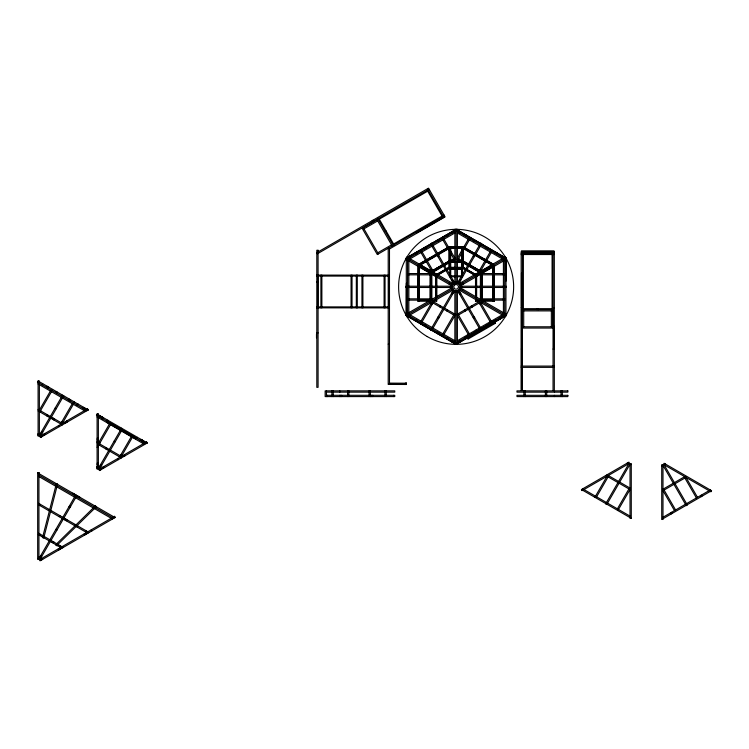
<?xml version="1.0" encoding="UTF-8"?>
<svg xmlns="http://www.w3.org/2000/svg" width="749" height="749" viewBox="0 0 749 749"><rect width="100%" height="100%" fill="white"/><g stroke="black" fill="none" stroke-linecap="round" stroke-linejoin="round"><path stroke-width="1.12" d="M387.991 306.931L316.808 306.893L316.808 307.848L389.162 307.886L389.162 306.931M389.162 276.1L389.162 275.145L316.808 275.117L316.808 276.072L387.991 276.1M406.379 383.216L389.48 383.132L389.48 384.434L388.207 384.434L388.207 248.799L389.48 248.799L389.48 384.434L406.379 384.48L406.407 383.179L405.312 383.179L405.303 384.452L406.407 383.179M406.333 283.262L406.248 315.469L454.98 343.782M505.95 281.221L506.006 258.218L457.274 229.915M106.676 422.267L107.201 421.359L135.841 437.856L135.316 438.764M107.276 422.502L107.753 421.678M120.495 430.113L120.973 429.289M121.001 430.516L121.516 429.608M121.591 430.75L122.068 429.926L99.495 469.024L98.4 468.387L121.61 428.185M134.811 438.371L135.288 437.538M38.087 382.477L38.723 381.372M38.723 382.842L38.087 383.947L85.676 411.426M42.028 384.752L42.665 383.647M46.457 387.317L47.093 386.212M47.627 387.991L48.264 386.887M47.992 388.197L48.629 387.093M39.36 410.143L50.511 390.828M51.981 390.501L52.617 389.396M40.455 410.77L51.606 391.455M40.203 412.1L40.839 410.995M55.51 392.532L56.138 391.437M56.671 393.206L57.308 392.111M46.691 415.845L47.327 414.74M47.861 416.519L48.498 415.414M38.087 434.607L38.723 433.502M62.598 395.163L39.397 435.356L40.493 435.993L63.702 395.8M52.58 419.243L53.216 418.139M53.75 419.917L54.387 418.813M68.356 399.957L68.992 398.852M69.882 400.837L70.518 399.732M61.249 422.782L72.41 403.468M73.879 403.14L74.516 402.044M73.505 404.104L62.354 423.419L38.087 409.403M77.044 404.966L77.681 403.87M77.4 405.181L78.036 404.076M83.008 408.411L83.645 407.316M84.178 409.085L84.806 407.99M87.586 409.591L86.95 410.686L37.45 382.112L38.087 381.007L39.36 381.007L39.36 436.143L38.087 436.143L38.087 381.007L88.213 409.956L40.474 437.519L39.837 436.424L87.586 408.851L88.213 409.956M39.791 505.5L40.427 504.395M97.726 415.873L97.089 416.968L144.679 444.447M99.86 417.099L100.497 416.004M101.443 418.017L102.079 416.912M101.546 418.073L102.182 416.978M48.404 510.472L49.041 509.367M102.613 418.691L103.24 417.586M102.716 418.747L103.353 417.652M50.192 511.501L50.829 510.406M39.791 535.413L40.427 534.309M107.07 421.266L107.706 420.161M42.019 536.696L42.656 535.601M43.807 537.735L44.444 536.63M98.362 443.165L109.513 423.85M99.458 443.801L110.618 424.486M99.205 445.121L99.842 444.017M59.237 516.726L59.864 515.621M75.799 494.902L38.976 558.67L40.081 559.306L76.894 495.538M49.397 540.956L50.033 539.851M50.22 541.433L50.857 540.329M63.169 519.001L63.805 517.896M105.693 448.866L106.33 447.771M52.168 542.557L52.804 541.452M65.116 520.124L65.753 519.02M106.864 449.54L107.5 448.445M53.338 543.231L53.965 542.126M66.287 520.798L66.923 519.694M97.089 467.629L97.726 466.524L101.443 468.677M57.757 545.787L58.394 544.682M59.826 546.976L60.463 545.881M74.366 525.461L74.994 524.356M77.119 527.043L77.746 525.948M119.241 456.684L119.877 455.589M120.261 455.804L131.412 436.489M132.507 437.126L121.357 456.441L97.089 442.434M136.795 438.427L137.432 437.322M85.732 532.024L86.369 530.919M140.325 440.459L140.962 439.363M140.428 440.524L141.065 439.429M141.495 441.142L142.123 440.038M141.598 441.198L142.235 440.103M142.01 441.442L142.647 440.337M143.181 442.116L143.817 441.011M114.391 517.184L113.754 518.289L38.676 474.941M418.551 265.155L418.082 301.22M409.712 317.576L410.349 316.481M458.903 232.377L459.54 231.282M460.064 233.051L460.701 231.956M415.161 320.722L415.798 319.626M464.352 235.523L464.989 234.428M416.332 321.396L416.968 320.3M465.513 236.197L466.15 235.102M420.348 322.257L431.855 302.324L454.858 315.601L443.352 335.533M462.002 250.119L457.396 258.087L461.384 260.38M463.725 247.123L468.902 238.154M469.043 238.238L469.679 237.133M420.676 323.914L421.312 322.81M421.453 322.894L432.959 302.961M458.5 258.723L461.955 252.741M463.107 250.746L470.007 238.791M458.248 260.043L458.884 258.939M424.206 325.946L424.842 324.841M473.396 240.747L474.033 239.652M449.222 284.33L449.859 283.225M425.376 326.62L426.012 325.515M474.566 241.421L475.203 240.326M439.832 306.931L440.468 305.826M453.136 290.752L430.516 329.944L431.611 330.581L454.24 291.389M458.014 282.298L479.856 244.483M459.118 282.935L481.747 243.743L480.643 243.107M446.881 311.004L447.518 309.899M437.06 333.371L437.697 332.266M486.251 248.172L486.878 247.067M462.395 290.462L463.032 289.367M438.221 334.045L438.858 332.94M487.412 248.846L488.048 247.741M453.379 314.749L454.016 313.644M442.247 334.897L453.754 314.964M479.294 270.726L490.801 250.803M490.941 250.878L491.578 249.782M442.575 336.554L443.211 335.449M480.399 271.363L491.906 251.439M446.104 338.585L446.741 337.49M495.295 253.396L495.932 252.291M447.275 339.26L447.911 338.164M496.456 254.07L497.093 252.965M451.553 341.731L452.19 340.636M500.744 256.542L501.381 255.437M452.724 342.405L453.36 341.31M501.905 257.216L502.542 256.111M582.095 489.912L582.722 488.807M595.502 496.184L607.008 476.261M595.006 497.364L595.642 496.269M596.607 496.821L608.113 476.888M628.87 463.678L605.66 503.871L606.765 504.508L629.965 464.314M617.401 508.824L628.907 488.9M617.728 510.49L618.365 509.386M618.505 509.46L630.012 489.537M664.307 464.876L664.943 463.781M664.588 465.035L665.224 463.94M711.55 490.689L710.913 491.784L663.474 464.399L664.11 463.294L711.55 490.689L662.359 519.085M466.196 337.35L494.817 320.797L495.342 321.705L466.73 338.258L466.196 337.35L494.864 320.881M429.14 189.263L317.342 253.817L316.705 252.713L428.503 188.168L445.084 216.873L389.592 248.911L388.956 247.807M378.17 219.167L362.207 228.389L377.309 254.538L444.447 215.778M379.266 219.157L427.688 191.201M428.512 190.723L429.617 190.096M363.948 228.848L377.711 220.908M385.304 231.516L386.128 231.038M377.768 252.797L391.53 244.857M393.618 244.015L442.041 216.058M442.865 215.581L443.97 214.944M417.24 231.844L443.502 216.686M417.558 232.396L442.809 217.819M431.611 243.107L430.516 243.743L453.136 282.935M455.13 343.8L406.304 315.61L406.304 258.077L455.13 229.887M408.402 258.339L455.12 231.366M409.675 259.07L454.858 232.986M418.831 264.21L448.82 246.898L448.82 268.676L437.688 275.098L419.028 264.322L448.82 247.133L455.046 247.133M419.403 264.537L449.774 247.001M419.749 264.734L447.818 248.528M419.946 264.856L448.82 248.181M420.358 265.09L448.82 248.659M437.482 255.821L438.586 255.184M437.959 256.654L439.064 256.018M430.319 270.782L432.323 269.631M431.461 271.503L448.82 261.485M449.25 261.326L431.855 271.363L420.348 251.439M450.879 260.38L454.858 258.087L450.252 250.119M432.173 271.915L448.82 262.309M432.37 272.027L448.82 262.534M432.866 272.252L455.12 259.407M436.583 274.462L448.82 267.393M436.779 274.574L448.82 267.627M438.437 274.443L448.82 268.451M147.225 442.977L99.477 470.55L98.84 469.445L146.589 441.873L147.225 442.977L97.089 414.038L96.452 415.133L145.128 443.239M451.441 280.004L452.546 279.368M451.919 280.828L453.023 280.192M452.134 283.384L455.13 281.661M450.739 287.485L451.834 286.848L453.978 283.131L453.978 281.858M459.38 282.495L458.276 283.131L453.978 283.131L452.883 282.495M452.274 287.607L405.668 314.505L406.941 316.715L453.548 289.807M458.716 283.88L505.313 256.982L506.586 259.182L459.989 286.09M406.304 315.61L452.911 288.702M459.352 284.985L505.95 258.077L505.95 315.61L457.124 343.8M475.568 276.727L494.377 265.867L494.377 301.22L482.515 301.22M452.883 291.202L453.978 290.565L458.276 290.565L459.38 291.202M461.524 286.212L460.42 286.848L458.276 290.565L458.276 291.838M457.124 292.035L460.12 290.303M459.231 293.496L460.335 292.859M459.708 294.32L460.813 293.683M457.143 314.28L479.388 301.444M479.931 304.066L481.935 302.905M473.19 317.67L474.295 317.042M473.668 318.503L474.772 317.866M457.396 340.711L502.588 314.617M457.143 342.321L503.852 315.357M467.47 338.267L494.995 322.379M581.458 489.546L628.898 462.152L629.534 463.257L582.095 490.642L581.458 489.546L631.276 518.308L631.276 463.528L630.012 463.528L630.012 518.308L631.276 518.308M664.138 464.82L663.034 465.457L686.243 505.65L687.339 505.013L664.138 464.82L663.043 465.475M662.734 489.359L684.979 476.514M662.706 490.848L686.281 477.235M662.734 517.4L709.266 490.539M709.453 490.426L710.277 489.949L710.913 491.054M406.398 257.956L455.28 229.906M456.974 343.782L467.947 337.481M494.883 322.023L505.856 315.732M448.82 247.001L463.434 247.001M457.208 247.133L463.434 247.133L493.226 264.322L474.566 275.098L463.434 268.676L463.434 246.898L493.422 264.21M450.72 247.956L455.046 247.956M457.208 247.956L461.534 247.882M450.72 248.05L455.046 248.05M457.208 248.05L461.534 248.05M522.428 252.759L553.043 252.759M521.164 253.246L553.998 253.246L553.998 254.52L521.164 254.52M450.72 261.279L455.046 261.279M457.208 261.279L461.534 261.279M450.926 261.757L461.328 261.757M450.72 262.234L455.046 262.234M457.208 262.234L461.534 262.234M450.72 267.356L455.046 267.356M457.208 267.356L461.534 267.356M450.72 267.524L455.046 267.524M457.208 267.524L461.534 267.524M449.774 268.451L455.046 268.451M457.208 268.451L462.489 268.451M448.82 268.619L449.774 268.619M462.489 268.619L463.434 268.619M461.534 269.116L462.489 269.116M450.72 269.406L455.046 269.406M457.208 269.406L461.534 269.406M407.578 273.563L430.591 273.563M481.673 273.563L504.686 273.563M407.578 274.836L430.591 274.836M481.673 274.836L504.686 274.836M450.72 275.838L462.489 275.838M461.534 276.119L462.489 276.119M455.046 276.784L449.774 276.784L449.774 246.955M457.208 276.784L462.489 276.784L462.489 246.955M316.808 282.064L318.082 282.064M407.578 286.212L451.244 286.212M461.01 286.212L504.686 286.212M407.578 287.476L451.244 287.476M461.01 287.476L504.686 287.476M407.578 298.851L430.591 298.851M481.673 298.851L504.686 298.851M407.578 300.124L430.591 300.124M481.673 300.124L504.686 300.124M417.876 300.274L431.424 300.274L431.424 273.685M434.401 300.274L436.742 300.274L436.742 301.22L433.044 301.22M477.853 300.274L475.521 300.274L475.521 301.22L479.21 301.22M494.377 300.274L480.839 300.274L480.839 273.685M429.739 301.22L417.886 301.22L417.876 265.867L436.742 276.746L436.742 296.913M521.164 307.717L522.428 307.717M553.043 307.717L554.316 307.717M522.428 308.672L553.043 308.672M522.428 309.627L553.043 309.627M522.428 310.901L552.631 310.901M522.428 326.789L552.631 326.789M522.428 328.062L552.631 328.062L552.631 309.627M316.808 332.921L318.082 332.921M388.207 344.156L389.48 344.156M521.164 349.043L522.428 349.043M553.043 349.043L554.316 349.043M521.164 366.092L553.998 366.092L553.998 367.356L521.164 367.356M38.087 381.363L39.36 381.363M326.424 392.139L394.76 392.139L394.76 390.866L325.15 390.866L325.15 396.586L394.76 396.586L394.76 395.313L326.424 395.313M97.089 414.394L98.362 414.394M38.087 435.188L39.36 435.188M97.089 438.24L98.362 438.24M97.089 439.588L98.362 439.588M97.061 441.873L98.362 441.835M97.089 445.983L98.362 445.983M97.089 447.331L98.362 447.331M97.089 463.238L98.362 463.238M97.089 464.586L98.362 464.586M630.012 464.492L631.276 464.492M661.723 465.635L662.996 465.635M661.723 465.953L662.996 465.953M97.089 466.833L98.362 466.833M97.089 467.264L98.362 467.264M97.089 468.219L98.362 468.219M37.675 472.891L38.939 472.891M37.675 558.501L38.939 558.501M406.407 384.452L389.48 384.406L389.48 383.132M457.124 229.887L505.95 258.077M457.143 231.366L503.852 258.339M457.396 232.986L502.588 259.07M464.417 248.125L492.851 264.537M464.446 248.528L492.514 264.734M463.434 248.181L492.318 264.856M463.434 248.659L491.906 265.09M473.668 255.184L474.772 255.821M473.19 256.018L474.295 256.654M479.931 269.631L481.935 270.782M463.004 261.326L480.792 271.503M463.434 262.309L480.081 271.915M463.434 262.534L479.884 272.027M463.434 262.674L479.763 272.102M457.143 259.407L479.388 272.252M463.434 267.393L475.671 274.462M463.434 267.627L475.475 274.574M463.434 268.451L473.817 274.443M459.708 279.368L460.813 280.004M459.231 280.192L460.335 280.828M457.124 281.661L460.12 283.384M461.524 287.485L460.42 286.848L458.276 283.131L458.276 281.858M453.548 283.88L406.941 256.982L405.668 259.182L452.274 286.09M459.989 287.607L506.586 314.505L505.313 316.715L458.716 289.807M406.304 258.077L452.911 284.985M459.352 288.702L505.95 315.61M450.739 286.212L451.834 286.848L453.978 290.565L453.978 291.838M452.134 290.303L455.13 292.035M451.919 292.859L453.023 293.496M451.441 293.683L452.546 294.32M432.866 301.444L455.12 314.28M430.319 302.905L432.323 304.066M437.959 317.042L439.064 317.67M437.482 317.866L438.586 318.503M409.675 314.617L454.858 340.711M408.402 315.357L455.12 342.321M628.86 463.697L629.965 464.333M607.008 474.791L630.265 488.217M605.735 475.521L630.293 489.706M583.733 489.397L630.265 516.258M106.723 422.183L135.363 438.68M114.157 441.095L115.252 441.732M55.154 408.065L56.25 408.701M97.089 440.964L100.094 442.696M120.898 454.709L123.903 456.441M61.886 421.678L64.901 423.419M97.089 443.895L121.357 457.911M38.087 410.873L62.354 424.889M100.675 464.446L101.77 465.082M41.672 431.415L42.768 432.051M100.197 465.269L101.302 465.906M41.195 432.248L42.29 432.875M97.089 466.524L100.825 468.687M39.65 434.036L42.44 435.646M38.087 433.502L41.822 435.656M97.089 467.994L100.488 469.96M38.087 434.972L41.485 436.929M72.822 493.188L75.939 494.986M76.763 495.464L79.871 497.261M38.311 473.265L115.028 517.55L114.391 516.454M38.939 476.561L93.288 507.944M93.953 508.328L112.481 519.02M69.545 505.725L70.649 506.361M69.067 506.558L70.172 507.195M38.592 503.337L89.122 532.511M38.939 505.013L87.848 533.241M55.932 529.318L57.027 529.955M38.592 533.251L63.216 547.463M38.377 534.599L61.942 548.202M40.577 555.898L41.682 556.535M38.676 557.031L42.665 559.334M38.611 557.359L42.347 559.512M38.527 558.773L41.073 560.252M701.279 495.145L701.916 496.25M700.455 495.623L701.092 496.727M685.99 477.403L697.497 497.327M684.895 478.04L696.401 497.963M664.101 490.043L675.607 509.975M662.996 490.679L674.503 510.603M671.553 512.316L672.19 513.411M670.72 512.784L671.357 513.889M628.055 462.639L628.692 463.734M627.784 462.798L628.42 463.893M626.96 463.275L627.596 464.371M452.724 231.282L453.36 232.377M501.905 316.481L502.542 317.576M427.679 188.645L428.316 189.74M443.623 216.255L444.251 217.35M428.035 189.9L443.342 216.414M451.553 231.956L452.19 233.051M427.211 190.377L442.519 216.892M442.678 217.163L442.996 217.716M500.379 317.361L501.015 318.465L500.332 317.389M499.209 318.035L499.798 319.168M447.275 234.428L447.911 235.523M495.679 320.076L496.315 321.171M446.104 235.102L446.741 236.197M494.855 320.553L495.492 321.649M494.312 321.199L495.473 323.203L467.947 339.1L466.796 337.116M494.415 322.707L494.892 323.54M443.352 238.154L448.529 247.123M491.906 322.257L480.399 302.324L457.396 315.601L468.902 335.533M442.575 237.133L443.211 238.238M442.247 238.791L449.157 250.746M450.308 252.741L453.754 258.723M479.294 302.961L490.801 322.894M453.379 258.939L454.016 260.043M430.375 224.269L430.694 224.812M438.221 239.652L438.858 240.747M429.542 224.747L429.86 225.29M462.395 283.225L463.032 284.32M437.06 240.326L437.697 241.421M471.786 305.826L472.422 306.931M470.962 306.304L471.598 307.408M432.398 244.483L449.643 274.331M450.786 276.325L454.24 282.298M458.538 289.751L480.952 328.577M481.101 328.839L481.579 329.663M480.512 329.073L481.036 329.981M458.014 291.389L479.856 329.214M480.006 329.476L480.484 330.3M464.736 309.899L465.372 311.004M476.242 329.832L476.879 330.927M418.064 231.366L418.382 231.918M425.376 247.067L426.012 248.172M415.985 232.209L416.622 233.314M424.206 247.741L424.842 248.846M458.248 313.644L458.884 314.749M421.453 250.803L432.959 270.726M458.5 314.964L470.007 334.897M420.676 249.782L421.312 250.878M468.041 337.939L468.518 338.763M465.953 337.237L466.59 338.342M416.332 252.291L416.968 253.396M465.129 337.715L465.766 338.81M415.161 252.965L415.798 254.07M460.476 340.392L461.066 341.525M410.883 255.437L411.519 256.542M460.064 340.636L460.701 341.731M409.712 256.111L410.349 257.216M458.903 341.31L459.54 342.405M378.788 218.333L394.096 244.839M377.964 218.811L393.272 245.316M377.075 219.803L392.167 245.953M373.021 220.197L373.657 221.301M372.187 220.674L372.824 221.779M363.312 227.752L378.404 253.902M146.28 442.05L146.916 443.155M124.456 454.652L125.092 455.757M117.743 458.528L118.379 459.633M87.277 409.029L87.914 410.134M103.98 466.477L104.607 467.582M102.81 467.151L103.446 468.256M100.488 468.49L101.124 469.595M99.664 468.968L100.3 470.072M66.624 420.957L67.26 422.052M65.453 421.631L66.09 422.726M58.74 425.507L59.377 426.602M44.968 433.456L45.605 434.551M43.807 434.13L44.444 435.225M41.86 435.253L42.496 436.349M40.661 435.946L41.298 437.042M91.284 529.786L91.921 530.891M88.176 531.584L88.813 532.689M85.405 533.185L86.041 534.29M84.234 533.859L84.871 534.964M62.27 546.545L62.907 547.641M59.499 548.146L60.135 549.242M58.328 548.82L58.965 549.916M41.448 558.567L42.075 559.672M40.249 559.26L40.886 560.355M562.312 390.875L562.312 396.596M561.038 390.875L561.038 396.596M554.466 390.875L554.466 392.148M554.466 395.332L554.466 396.596M553.998 251.804L553.998 250.849L521.482 250.849L521.482 251.804M553.998 326.255L553.998 347.808M553.043 251.804L553.043 390.36L554.316 390.36L554.316 251.804L521.164 251.804L521.164 390.36L522.428 390.36L522.428 251.804M552.088 252.759L552.088 308.672M551.358 310.901L551.358 326.789M546.686 390.875L546.686 396.596M545.412 390.875L545.412 396.596M538.372 308.672L538.372 309.627M537.099 308.672L537.099 309.627M525.199 390.875L525.199 396.596M523.926 390.875L523.926 396.596M523.701 310.901L523.701 326.789M523.382 252.759L523.382 308.672M521.482 273.067L521.482 289.601M521.482 289.919L521.482 306.444M521.482 308.663L521.482 348.126M521.482 349.98L521.482 389.443M506.258 286.212L506.258 287.476M504.686 259.763L504.686 313.925M503.412 260.502L503.412 313.185M494.181 265.979L494.171 301.22M493.806 266.195L493.806 301.22M493.46 266.391L493.46 300.274M493.263 266.504L493.263 300.274M493.142 300.274L493.151 301.22M492.851 266.738L492.851 301.22M481.991 301.22L481.991 273.02L481.944 300.274M481.747 273.151L481.747 300.274M481.036 273.563L481.036 300.274M480.399 274.003L480.399 299.684M476.626 276.109L476.626 297.971M476.43 276.222L476.43 300.274M475.718 276.634L475.718 296.894M475.718 300.274L475.718 301.22M475.521 276.746L475.521 296.913M461.534 246.955L461.534 276.784M461.122 285.116L461.122 288.571M457.396 283.122L457.396 229.316L454.858 229.316L454.858 283.122M457.396 290.565L457.396 344.381L454.858 344.381L454.858 290.565M456.132 229.316L456.132 283.122M456.132 290.565L456.132 344.381M451.141 285.116L451.141 288.571M450.72 246.955L450.72 276.784M436.545 276.634L436.545 296.894M436.545 300.274L436.545 301.22M435.824 276.222L435.824 300.274M435.628 276.109L435.628 297.971M431.855 274.003L431.855 299.684M431.227 273.563L431.227 300.274M430.506 273.151L430.506 300.274M419.403 266.738L419.403 300.274M419.112 300.274L419.103 301.22M418.991 266.504L418.991 300.274M418.794 266.391L418.794 300.274M418.448 266.195L418.448 301.22M408.851 260.502L408.851 313.185M407.578 259.763L407.578 313.925M405.995 286.212L405.995 287.476M393.805 395.313L393.805 396.586M389.162 275.145L389.162 307.876M386.241 390.866L386.241 396.586M385.052 275.145L385.052 307.876M384.967 390.866L384.967 396.586M384.097 275.145L384.097 307.876M372.852 395.313L372.852 396.586M371.897 395.313L371.897 396.586M370.942 395.313L370.942 396.586M370.334 390.866L370.334 396.586M369.07 390.866L369.07 396.586M362.9 275.136L362.9 307.867M361.945 275.136L361.945 307.867M357.282 275.136L357.282 307.867M356.327 275.136L356.327 307.867M352.021 275.136L352.021 307.867M351.066 275.136L351.066 307.867M348.847 390.866L348.847 396.586M347.583 390.866L347.583 396.586M341.694 395.313L341.694 396.586M340.748 395.313L340.748 396.586M339.793 390.866L339.793 392.139M339.793 395.313L339.793 396.586M333.221 390.866L333.221 396.586M331.947 390.866L331.947 396.586M327.379 395.313L327.379 396.586M326.424 390.866L326.424 396.586M321.864 275.117L321.864 307.848M320.909 275.117L320.909 307.848M317.763 275.117L317.763 307.848M316.49 334.185L316.49 337.78M56.372 483.695L42.524 537.632L43.76 537.951L57.607 484.013L56.372 483.695M453.248 281.858L450.364 286.848L453.248 291.838L459.015 291.838L461.89 286.848L459.015 281.858L453.248 281.858M454.849 284.62L453.557 286.848L454.849 289.077L457.414 289.077L458.697 286.848L457.414 284.62L454.849 284.62M95.432 505.847L55.641 544.804L56.531 545.721L96.321 506.755L95.432 505.847M448.82 261.204L431.227 271.363L448.82 261.251M114.569 516.342L39.416 559.737L40.053 560.832L115.206 517.447L114.569 516.342M318.082 250.278L316.808 250.278L316.808 387.336L318.082 387.336L318.082 250.278M567.845 390.875L516.96 390.875L516.988 392.148L567.845 392.148L567.845 390.875M567.845 395.332L516.96 395.332L516.988 396.596L567.845 396.596L567.845 395.332M98.362 414.038L97.089 414.038L97.089 469.174L98.362 469.174L98.362 414.038M662.996 464.67L661.723 464.67L661.723 519.45L662.996 519.45L662.996 464.67M38.939 472.685L37.675 472.685L37.675 559.456L38.939 559.456L38.939 472.685M481.036 271.363L463.434 261.204L480.989 271.391M430.31 300.274L430.31 273.039L430.272 300.274M427.239 336.573A57.514 57.514 0 0 0 513.636 286.998A57.514 57.514 0 0 0 427.501 236.965A57.514 57.514 0 0 0 427.239 336.573"/></g></svg>
